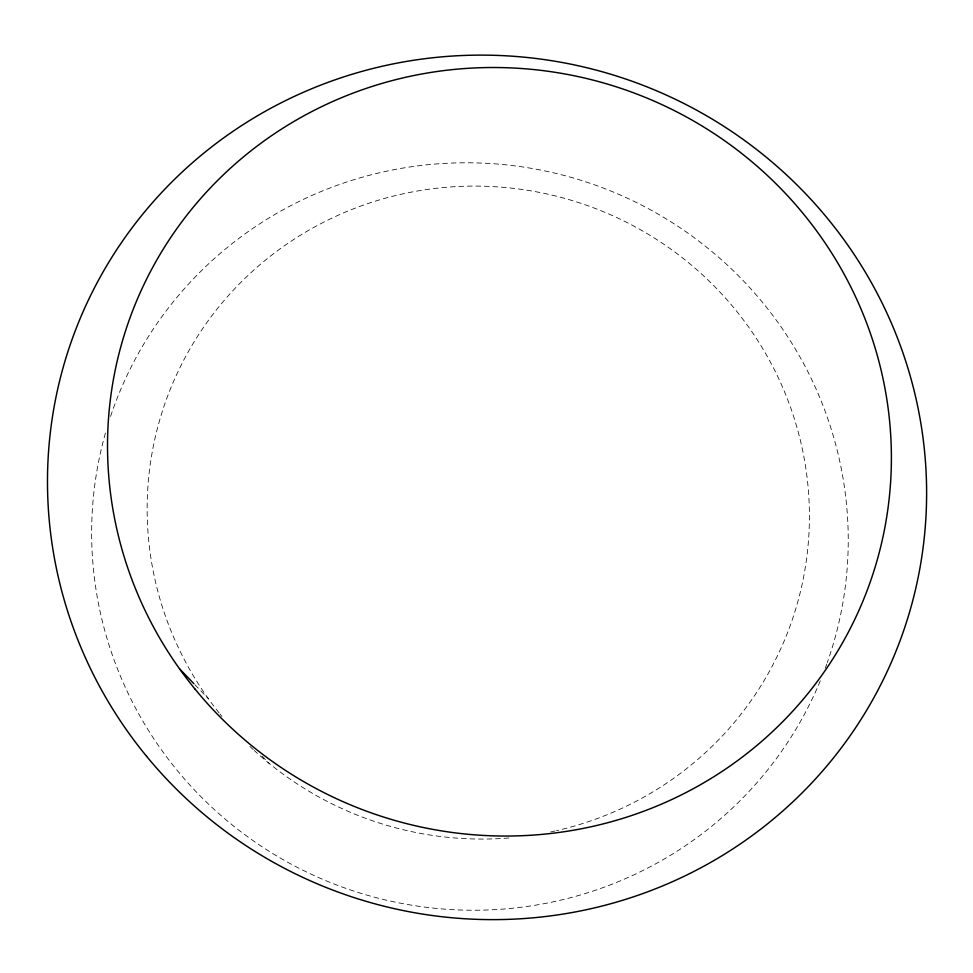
<?xml version="1.0" encoding="UTF-8"?>
<svg xmlns="http://www.w3.org/2000/svg" width="973" height="973" viewBox="0 0 973 973"><rect width="100%" height="100%" fill="white"/><g stroke="black" fill="none" stroke-linecap="round" stroke-linejoin="round"><path stroke-width="0.73" stroke-dasharray="4.87 3.65" d="M262.053 756.167L269.156 763.391M194.892 684.712L208.246 698.553M826.807 663.914A378.923 373.085 19.2 0 1 825.25 668.196M820.3 680.808A378.923 373.085 19.2 0 1 347.422 888.896A378.923 373.085 19.2 0 1 105.643 432.316M110.557 416.408A378.923 373.085 19.2 0 1 591.049 183.617A378.923 373.085 19.2 0 1 827.318 662.479M219.095 712.893A331.769 325.833 19.2 0 1 311.615 228.643A331.769 325.833 19.2 0 1 785.418 393.968A331.769 325.833 19.2 0 1 556.556 830.65M555.072 830.991A331.769 325.833 19.2 0 1 550.633 831.951M508.903 837.984A331.769 325.833 19.2 0 1 254.306 750.56M253.199 749.538A331.769 325.833 19.2 0 1 249.879 746.425M221.953 716.42A331.769 325.833 19.2 0 1 220.044 714.073"/><path stroke-width="1.46" d="M179.482 668.755L193.87 683.654M146.558 756.276A440.562 431.234 19.2 0 0 898.043 646.023A440.562 431.234 19.2 0 0 416.553 59.827A440.562 431.234 19.2 0 0 146.558 756.276M194.904 688.945A392.983 383.192 19.2 0 0 865.386 595.026A392.983 383.192 19.2 0 0 438.081 71.357A392.983 383.192 19.2 0 0 194.904 688.945"/></g></svg>
